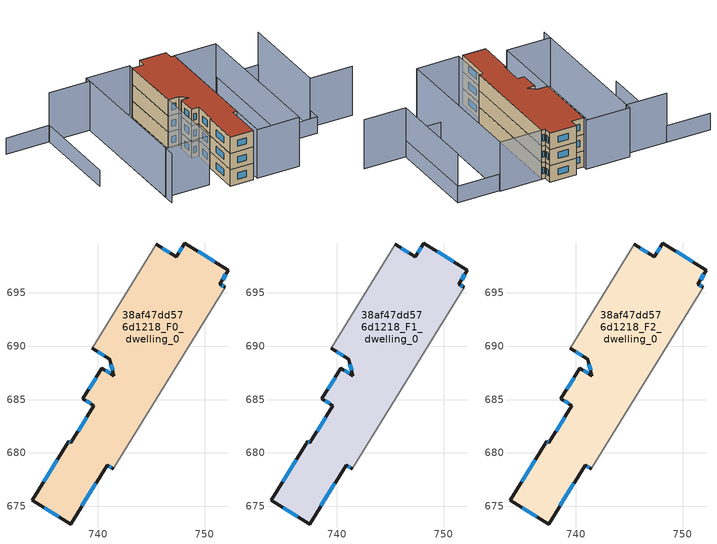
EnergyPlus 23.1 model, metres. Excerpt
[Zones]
38af47dd576d1218_F0_dwelling_0
 floor ground (EU_floor_Construction): 752.21,697.13 751.43,695.83 751.94,695.51 741.42,678.51 740.89,678.84 740.85,678.86 737.43,673.35 733.84,675.58 737.26,681.09 737.46,680.97 739.62,684.45 738.6,685.08 740.37,687.94 741.49,687.25 741.08,688.79 739.45,689.81 745.46,699.53 747.33,698.38 748.13,699.67 z0
 wall outside (EU_wall_Construction): 739.45,689.81 741.08,688.79 741.49,687.25 740.37,687.94 738.6,685.08 739.62,684.45 737.46,680.97 737.26,681.09 733.84,675.58 737.43,673.35 740.85,678.86 740.89,678.84 741.42,678.51 / 751.94,695.51 751.43,695.83 752.21,697.13 748.13,699.67 747.33,698.38 745.46,699.53 z0:3
 wall adiabatic (EU_wall_Construction): 745.46,699.53 739.45,689.81 / 741.42,678.51 751.94,695.51 z0:3
 window (EU_Window_Construction): 734.96,674.89 736.31,674.05 / 736.19,679.38 734.9,677.3 / 737.4,681.01 737.32,681.06 / 738.95,683.36 738.14,682.05 / 738.92,684.89 739.3,684.65 / 739.82,687.05 739.15,685.97 / 741.14,687.47 740.72,687.73 / 741.21,688.31 741.37,687.73 / 739.96,689.49 740.58,689.11 / 746.75,698.74 746.04,699.17 / 747.88,699.27 747.58,698.78 / 750.94,697.92 749.4,698.88 / 751.67,696.23 751.97,696.73 / 751.78,695.61 751.59,695.73 / 741.05,678.74 741.26,678.61 / 738.5,675.07 739.79,677.15 z0.93:2.07
38af47dd576d1218_F1_dwelling_0
 floor to 38af47dd576d1218_F0_dwelling_0 (EU_floor_Construction): 752.21,697.13 751.43,695.83 751.94,695.51 741.42,678.51 740.89,678.84 740.85,678.86 737.43,673.35 733.84,675.58 737.26,681.09 737.46,680.97 739.62,684.45 738.6,685.08 740.37,687.94 741.49,687.25 741.08,688.79 739.45,689.81 745.46,699.53 747.33,698.38 748.13,699.67 z3
 wall outside (EU_wall_Construction): 739.45,689.81 741.08,688.79 741.49,687.25 740.37,687.94 738.6,685.08 739.62,684.45 737.46,680.97 737.26,681.09 733.84,675.58 737.43,673.35 740.85,678.86 740.89,678.84 741.42,678.51 / 751.94,695.51 751.43,695.83 752.21,697.13 748.13,699.67 747.33,698.38 745.46,699.53 z3:6
 wall adiabatic (EU_wall_Construction): 745.46,699.53 739.45,689.81 / 741.42,678.51 751.94,695.51 z3:6
 window (EU_Window_Construction): 734.96,674.89 736.31,674.05 / 736.19,679.38 734.9,677.3 / 737.4,681.01 737.32,681.06 / 738.95,683.36 738.14,682.05 / 738.92,684.89 739.3,684.65 / 739.82,687.05 739.15,685.97 / 741.14,687.47 740.72,687.73 / 741.21,688.31 741.37,687.73 / 739.96,689.49 740.58,689.11 / 746.75,698.74 746.04,699.17 / 747.88,699.27 747.58,698.78 / 750.94,697.92 749.4,698.88 / 751.67,696.23 751.97,696.73 / 751.78,695.61 751.59,695.73 / 741.05,678.74 741.26,678.61 / 738.5,675.07 739.79,677.15 z3.93:5.07
38af47dd576d1218_F2_dwelling_0
 floor to 38af47dd576d1218_F1_dwelling_0 (EU_floor_Construction): 752.21,697.13 751.43,695.83 751.94,695.51 741.42,678.51 740.89,678.84 740.85,678.86 737.43,673.35 733.84,675.58 737.26,681.09 737.46,680.97 739.62,684.45 738.6,685.08 740.37,687.94 741.49,687.25 741.08,688.79 739.45,689.81 745.46,699.53 747.33,698.38 748.13,699.67 z6
 wall outside (EU_wall_Construction): 739.45,689.81 741.08,688.79 741.49,687.25 740.37,687.94 738.6,685.08 739.62,684.45 737.46,680.97 737.26,681.09 733.84,675.58 737.43,673.35 740.85,678.86 740.89,678.84 741.42,678.51 / 751.94,695.51 751.43,695.83 752.21,697.13 748.13,699.67 747.33,698.38 745.46,699.53 z6:9
 wall adiabatic (EU_wall_Construction): 745.46,699.53 739.45,689.81 / 741.42,678.51 751.94,695.51 z6:9
 window (EU_Window_Construction): 734.96,674.89 736.31,674.05 / 736.19,679.38 734.9,677.3 / 737.4,681.01 737.32,681.06 / 738.95,683.36 738.14,682.05 / 738.92,684.89 739.3,684.65 / 739.82,687.05 739.15,685.97 / 741.14,687.47 740.72,687.73 / 741.21,688.31 741.37,687.73 / 739.96,689.49 740.58,689.11 / 746.75,698.74 746.04,699.17 / 747.88,699.27 747.58,698.78 / 750.94,697.92 749.4,698.88 / 751.67,696.23 751.97,696.73 / 751.78,695.61 751.59,695.73 / 741.05,678.74 741.26,678.61 / 738.5,675.07 739.79,677.15 z6.93:8.07
 roof outside (EU_roof_Construction): 741.42,678.51 751.94,695.51 751.43,695.83 752.21,697.13 748.13,699.67 747.33,698.38 745.46,699.53 739.45,689.81 741.08,688.79 741.49,687.25 740.37,687.94 738.6,685.08 739.62,684.45 737.46,680.97 737.26,681.09 733.84,675.58 737.43,673.35 740.85,678.86 740.89,678.84 z9
shading: 725.64,711.56 732.38,707.39 / 732.38,707.39 723.93,693.73 / 764.79,687.33 754.95,671.41 / 754.95,671.41 748.47,675.41 / 748.47,675.41 758.31,691.34 / 758.31,691.34 764.79,687.33 z0:3; 762.56,669.23 756.08,673.24 / 756.08,673.24 764.78,687.32 / 732.37,707.38 738.61,703.52 / 738.61,703.52 724.88,681.31 / 758.42,691.5 744.48,668.97 / 744.48,668.97 738,672.98 / 738,672.98 751.94,695.51 / 751.94,695.51 758.42,691.5 / 725.87,682.91 739.2,704.47 / 739.2,704.47 745.94,700.3 / 745.94,700.3 732.61,678.74 / 732.61,678.74 725.87,682.91 z0:9
[Building]
EU S2 Campaign: North Axis=0; Terrain=City; Solar Distribution=FullExterior
[Site:Location]
Montreal-Trudeau.Intl.AP: Latitude=45.4667; Longitude=-73.75; Time Zone=-5; Elevation=36
[SizingPeriod:WeatherFileDays]
AnnualSizingPeriod: Begin Month=1; Begin Day of Month=1; End Month=12; End Day of Month=31; Day of Week for Start Day=Monday; Use Weather File Daylight Saving Period=No; Use Weather File Rain and Snow Indicators=No
[MATERIAL]
EU_InternalMass_Material: Roughness=MediumRough; Thickness=0.1; Conductivity=1; Density=1800; Specific Heat=900; Thermal Absorptance=0.9; Solar Absorptance=0.7; Visible Absorptance=0.7
[MATERIAL:NOMASS] Roughness=MediumRough; Thermal Absorptance=0.9; Solar Absorptance=0.7; Visible Absorptance=0.7
Name | Thermal Resistance
EU_wall_NoMass; EU_floor_NoMass | 1.36485
EU_roof_NoMass | 2.55992
[WINDOWMATERIAL:SIMPLEGLAZINGSYSTEM]
EU_Window_SimpleGlazing: UFactor=3.92339; Solar Heat Gain Coefficient=0.8; Visible Transmittance=0.8
[CONSTRUCTION]
EU_wall_Construction: EU_wall_NoMass
EU_roof_Construction: EU_roof_NoMass
EU_floor_Construction: EU_floor_NoMass
EU_Window_Construction: EU_Window_SimpleGlazing
EU_InternalMass_Construction: EU_InternalMass_Material
[ZONE] Type=1; Multiplier=1; Ceiling Height=autocalculate; Floor Area=autocalculate; Part of Total Floor Area=Yes
Name | Volume
38af47dd576d1218_F0_dwelling_0 | 498.798
38af47dd576d1218_F1_dwelling_0; 38af47dd576d1218_F2_dwelling_0 | 498.796
[INTERNALMASS] Construction=EU_InternalMass_Construction; Surface Area=166.266
Name | Zone or ZoneList
38af47dd576d1218_F0_dwelling_0_EU_InternalMass | 38af47dd576d1218_F0_dwelling_0
38af47dd576d1218_F1_dwelling_0_EU_InternalMass | 38af47dd576d1218_F1_dwelling_0
38af47dd576d1218_F2_dwelling_0_EU_InternalMass | 38af47dd576d1218_F2_dwelling_0
[OTHEREQUIPMENT] Fuel Type=Electricity; Design Level Calculation Method=Watts/Area; Power per Zone Floor Area=1; Fraction Latent=0; Fraction Radiant=0; Fraction Lost=0; Carbon Dioxide Generation Rate=0; EndUse Subcategory=EU_Step8_InternalGains
Name | Zone or ZoneList or Space or SpaceList | Schedule
EU_Step8_InternalGain_38af47dd576d1218_F0_dwelling_0_f000 | 38af47dd576d1218_F0_dwelling_0 | EU_Step8_GainSchedule_38af47dd576d1218_F0_dwelling_0_f000
EU_Step8_InternalGain_38af47dd576d1218_F1_dwelling_0_f000 | 38af47dd576d1218_F1_dwelling_0 | EU_Step8_GainSchedule_38af47dd576d1218_F1_dwelling_0_f000
EU_Step8_InternalGain_38af47dd576d1218_F2_dwelling_0_f000 | 38af47dd576d1218_F2_dwelling_0 | EU_Step8_GainSchedule_38af47dd576d1218_F2_dwelling_0_f000
[ZONEVENTILATION:DESIGNFLOWRATE] Schedule=EU_AlwaysOn; Design Flow Rate Calculation Method=AirChanges/Hour; Air Changes per Hour=0.860309; Ventilation Type=Natural; Fan Pressure Rise=0; Fan Total Efficiency=1; Constant Term Coefficient=1; Temperature Term Coefficient=0; Velocity Term Coefficient=0; Velocity Squared Term Coefficient=0; Minimum Indoor Temperature=-100; Maximum Indoor Temperature=100; Delta Temperature=-100; Minimum Outdoor Temperature=-100; Maximum Outdoor Temperature=100; Maximum Wind Speed=40
Name | Zone or ZoneList or Space or SpaceList
EU_ConstantAir_38af47dd576d1218_F0_dwelling_0 | 38af47dd576d1218_F0_dwelling_0
EU_ConstantAir_38af47dd576d1218_F1_dwelling_0 | 38af47dd576d1218_F1_dwelling_0
EU_ConstantAir_38af47dd576d1218_F2_dwelling_0 | 38af47dd576d1218_F2_dwelling_0
[HVACTEMPLATE:THERMOSTAT] Constant Heating Setpoint=20; Constant Cooling Setpoint=50
EU_HeatOnly_38af47dd576d1218_F0_dwelling_0; EU_HeatOnly_38af47dd576d1218_F1_dwelling_0; EU_HeatOnly_38af47dd576d1218_F2_dwelling_0
[HVACTEMPLATE:ZONE:IDEALLOADSAIRSYSTEM] System Availability Schedule=EU_AlwaysOn; Maximum Heating Supply Air Temperature=50; Minimum Cooling Supply Air Temperature=13; Maximum Heating Supply Air Humidity Ratio=0.0156; Minimum Cooling Supply Air Humidity Ratio=0.0077; Heating Limit=NoLimit; Cooling Limit=NoLimit; Heating Availability Schedule=EU_AlwaysOn; Cooling Availability Schedule=EU_CoolingOff; Dehumidification Control Type=ConstantSensibleHeatRatio; Cooling Sensible Heat Ratio=0.7; Dehumidification Setpoint=60; Humidification Control Type=None; Humidification Setpoint=30; Outdoor Air Method=None; Outdoor Air Flow Rate per Person=0.00944; Outdoor Air Flow Rate per Zone Floor Area=0; Outdoor Air Flow Rate per Zone=0; Demand Controlled Ventilation Type=None; Outdoor Air Economizer Type=NoEconomizer; Heat Recovery Type=None; Sensible Heat Recovery Effectiveness=0.7; Latent Heat Recovery Effectiveness=0.65
Name | Template Thermostat
38af47dd576d1218_F0_dwelling_0 | EU_HeatOnly_38af47dd576d1218_F0_dwelling_0
38af47dd576d1218_F1_dwelling_0 | EU_HeatOnly_38af47dd576d1218_F1_dwelling_0
38af47dd576d1218_F2_dwelling_0 | EU_HeatOnly_38af47dd576d1218_F2_dwelling_0
[SIZING:ZONE] Zone Cooling Design Supply Air Temperature Input Method=SupplyAirTemperature; Zone Cooling Design Supply Air Temperature=13; Zone Heating Design Supply Air Temperature Input Method=SupplyAirTemperature; Zone Heating Design Supply Air Temperature=50; Zone Cooling Design Supply Air Humidity Ratio=0.008; Zone Heating Design Supply Air Humidity Ratio=0.008; Cooling Design Air Flow Method=DesignDay; Cooling Design Air Flow Rate=0; Cooling Minimum Air Flow per Zone Floor Area=0.000762; Cooling Minimum Air Flow=0; Cooling Minimum Air Flow Fraction=0.2; Heating Design Air Flow Method=DesignDay; Heating Design Air Flow Rate=0; Heating Maximum Air Flow per Zone Floor Area=0.002032; Heating Maximum Air Flow=0.141576; Heating Maximum Air Flow Fraction=0.3; Account for Dedicated Outdoor Air System=No; Dedicated Outdoor Air System Control Strategy=NeutralSupplyAir; Dedicated Outdoor Air Low Setpoint Temperature for Design=autosize; Dedicated Outdoor Air High Setpoint Temperature for Design=autosize; Zone Load Sizing Method=Sensible Load Only No Latent Load; Zone Latent Cooling Design Supply Air Humidity Ratio Input Method=HumidityRatioDifference; Zone Cooling Design Supply Air Humidity Ratio Difference=0.005; Zone Latent Heating Design Supply Air Humidity Ratio Input Method=HumidityRatioDifference; Zone Humidification Design Supply Air Humidity Ratio Difference=0.005
38af47dd576d1218_F0_dwelling_0; 38af47dd576d1218_F1_dwelling_0; 38af47dd576d1218_F2_dwelling_0
[SCHEDULE:CONSTANT]
Name | Hourly Value
EU_AlwaysOn | 1
EU_CoolingOff | 0
[SCHEDULE:FILE] Column Number=1; Rows to Skip at Top=0; Number of Hours of Data=8760; Column Separator=Comma; Interpolate to Timestep=No; Minutes per Item=60; Adjust Schedule for Daylight Savings=Yes
Name | File
EU_Step8_GainSchedule_38af47dd576d1218_F0_dwelling_0_f000 | ../../schedules/38af47dd576d1218/38af47dd576d1218_F0_dwelling_0_f000_gain.csv
EU_Step8_GainSchedule_38af47dd576d1218_F1_dwelling_0_f000 | ../../schedules/38af47dd576d1218/38af47dd576d1218_F1_dwelling_0_f000_gain.csv
EU_Step8_GainSchedule_38af47dd576d1218_F2_dwelling_0_f000 | ../../schedules/38af47dd576d1218/38af47dd576d1218_F2_dwelling_0_f000_gain.csv
